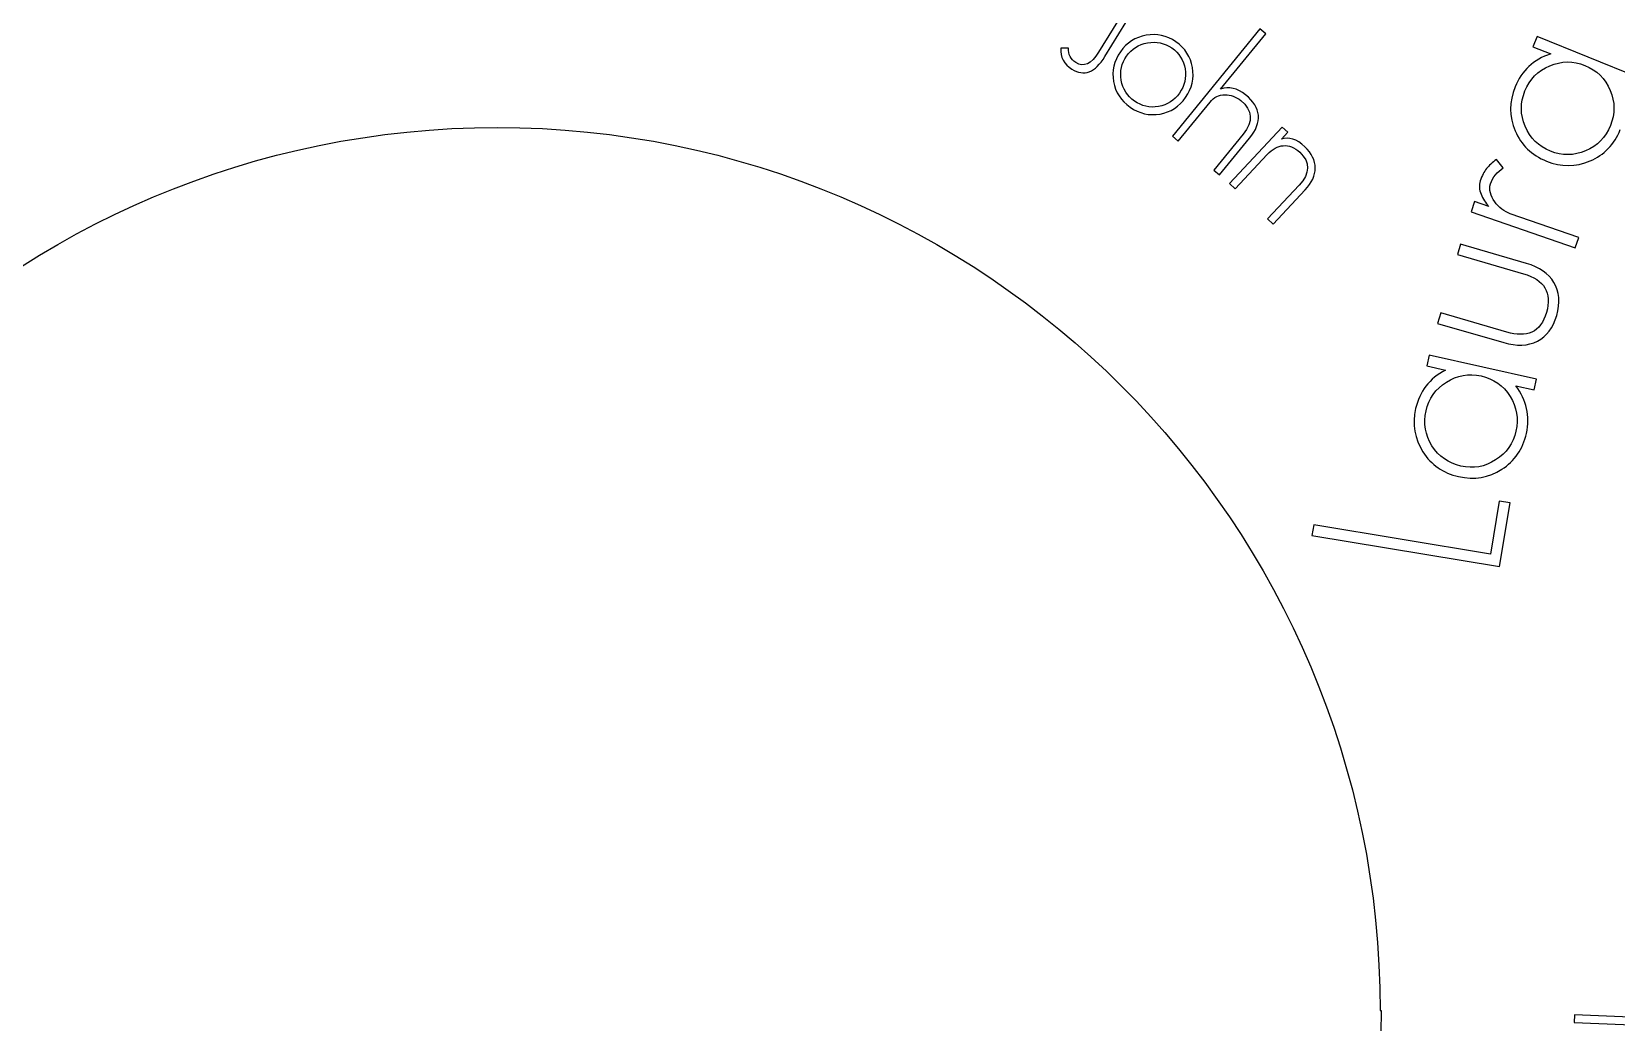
# Model space of a CAD drawing. Extents: x 17 to 567, y 64 to 412.
# Drawn here: x 144.9 to 261, y 249.4 to 321.9 of the extents above; entities that cross this region are included whole.
import ezdxf

# ---------------------------------------------------------------- set-up
doc = ezdxf.new("R2010")
doc.units = 0
doc.layers.add('Names', color=7, linetype='CONTINUOUS')

msp = doc.modelspace()

# ---------------------------------------------------------------- linework, layer by layer
at = {"layer": 'Names', "color": 7}
for points in [[(223.507263, 320.1251), (227.61115, 326.796129), (227.132783, 327.090419), (223.043338, 320.442864)], [(231.982035, 317.741166), (235.285974, 321.796146), (234.8509, 322.150638), (228.450459, 314.295288), (228.885533, 313.940807), (231.212328, 316.796502)], [(262.639271, 318.56711), (255.167923, 321.596662), (254.868118, 320.851762), (256.170486, 320.323673)], [(220.839357, 320.753702), (220.273239, 320.748695)], [(223.507263, 320.125569), (223.507263, 320.1251)], [(258.671018, 319.47843), (258.671331, 319.47849)], [(228.971049, 317.447697), (228.971049, 317.447697)], [(229.419537, 317.133076), (229.419537, 317.133076)], [(178.985759, 314.930917), (178.985759, 314.930917)], [(236.445518, 314.078367), (236.912887, 314.578468), (236.502849, 314.961659), (232.641577, 310.829931), (233.051615, 310.446749), (235.398392, 312.957893)], [(233.631077, 314.454241), (231.477467, 311.811082), (231.912973, 311.45632)], [(231.912973, 311.45632), (234.101437, 314.142252)], [(252.690658, 311.970715), (252.201835, 312.594112)], [(237.732082, 310.70208), (235.422686, 308.230927), (235.832963, 307.847456)], [(235.832963, 307.847456), (238.17974, 310.35862)], [(251.624256, 309.148814), (250.590541, 309.504057), (250.331427, 308.744552), (257.954969, 306.124637), (258.214063, 306.884152), (253.19311, 308.609624)], [(254.390209, 304.97123), (249.554543, 306.374883), (249.337734, 305.622655), (254.1734, 304.219002)], [(254.390209, 304.972401), (254.390209, 304.97123)], [(252.942443, 299.948472), (248.106796, 301.352126), (247.884515, 300.580928), (252.720165, 299.177285)], [(255.127582, 296.489521), (247.263353, 298.252731), (247.088764, 297.46869), (248.459645, 297.161327)], [(251.064533, 296.737794), (251.064533, 296.737794)], [(253.600763, 296.00862), (254.953033, 295.70546), (255.127582, 296.489521)], [(253.186751, 287.42837), (252.397734, 287.559134), (251.758681, 283.674908), (238.802757, 285.821259), (238.675635, 285.04806), (252.420557, 282.771006), (253.186751, 287.42837)], [(243.671036, 250.24564), (243.74221, 250.24564)], [(263.190513, 249.713948), (257.911394, 249.926416), (257.888365, 249.365683), (268.115096, 248.954053), (268.138125, 249.514775), (264.420353, 249.664488)]]:
    msp.add_lwpolyline(points, dxfattribs=at)
for points in [[(178.985759, 411.9945), (89.665474, 411.9945), (17.236902, 339.565906), (17.236902, 250.24564)], [(226.526451, 321.688296), (225.738309, 321.549995), (225.110889, 321.148284), (224.64421, 320.483006)], [(228.714718, 321.207305), (228.04214, 321.679096), (227.312736, 321.83944), (226.526451, 321.688296)], [(220.273239, 320.748695), (220.2344, 320.075838), (220.506727, 319.560022), (221.089982, 319.201245)], [(221.372292, 319.685982), (220.991213, 319.920411), (220.813559, 320.276315), (220.839357, 320.753702)], [(223.043338, 320.442864), (222.512295, 319.579633), (221.955287, 319.327346), (221.372292, 319.685982)], [(224.64421, 320.483006), (224.172422, 319.810459), (224.005572, 319.080003), (224.143663, 318.291628)], [(225.092697, 320.168394), (225.459725, 320.691578), (225.973849, 321.011175), (226.635084, 321.127173)], [(226.635084, 321.127173), (227.288812, 321.248357), (227.877133, 321.126185), (228.400096, 320.758807)], [(228.400096, 320.758807), (228.945855, 320.375956), (229.271836, 319.862942), (229.378075, 319.219786)], [(229.919928, 319.324603), (229.781628, 320.113048), (229.379969, 320.740598), (228.714718, 321.207305)], [(221.089982, 319.201245), (221.984045, 318.651214), (222.789806, 318.959328), (223.507263, 320.125569)], [(224.705014, 318.399849), (224.591358, 319.048411), (224.721045, 319.637923), (225.092697, 320.168394)], [(229.419537, 317.133076), (229.891328, 317.805662), (230.058141, 318.536158), (229.919928, 319.324603)], [(256.170486, 320.323673), (254.908058, 319.905896), (254.035628, 319.097691), (253.553177, 317.899067)], [(254.276631, 317.605578), (254.622695, 318.465386), (255.227495, 319.079332), (256.091044, 319.447398)], [(256.091044, 319.447398), (256.954576, 319.815424), (257.814564, 319.825805), (258.671018, 319.47843)], [(258.671331, 319.47849), (259.539588, 319.12644), (260.156957, 318.516988), (260.523471, 317.650193)], [(224.143663, 318.291628), (224.279912, 317.516146), (224.684313, 316.89249), (225.356869, 316.420678)], [(225.671261, 316.868826), (225.140768, 317.240956), (224.818679, 317.751297), (224.705014, 318.399849)], [(229.378075, 319.219786), (229.489437, 318.583927), (229.353635, 317.993234), (228.971049, 317.447697)], [(228.971049, 317.447697), (228.593642, 316.909698), (228.0807, 316.583835), (227.432269, 316.470069)], [(227.548248, 315.920127), (228.323958, 316.056146), (228.947723, 316.460529), (229.419537, 317.133076)], [(231.212328, 316.796502), (231.500561, 317.150263), (231.86215, 317.326563), (232.297105, 317.325422)], [(233.815546, 317.324741), (233.206942, 317.820627), (232.595747, 317.959429), (231.982035, 317.741166)], [(232.297105, 317.325422), (232.72472, 317.330428), (233.115519, 317.188492), (233.469502, 316.900028)], [(234.101437, 314.142252), (235.064328, 315.324049), (234.969053, 316.384872), (233.815546, 317.324741)], [(253.553177, 317.899067), (253.114615, 316.809395), (253.118242, 315.737711), (253.564579, 314.684015)], [(254.290319, 315.023572), (253.931033, 315.873249), (253.92684, 316.733948), (254.276631, 317.605578)], [(260.523471, 317.650193), (260.883118, 316.800336), (260.887464, 315.939417), (260.537187, 315.067397)], [(225.356869, 316.420678), (226.029647, 315.948726), (226.760123, 315.781856), (227.548248, 315.920127)], [(227.432269, 316.470069), (226.796479, 316.358234), (226.209479, 316.490589), (225.671261, 316.868826)], [(233.469502, 316.900028), (234.332732, 316.196679), (234.386639, 315.381427), (233.631077, 314.454241)], [(114.300485, 250.316963), (114.338822, 286.012305), (143.2814, 314.930917), (178.985759, 314.930917)], [(178.985759, 314.930917), (214.713874, 314.930917), (243.671036, 285.973735), (243.671036, 250.24564)], [(253.564579, 314.684015), (254.003056, 313.647036), (254.764975, 312.908513), (255.850382, 312.468393)], [(256.143009, 313.195025), (255.274397, 313.547235), (254.656852, 314.156757), (254.290319, 315.023572)], [(260.537187, 315.067397), (260.191284, 314.207929), (259.586439, 313.594233), (258.722724, 313.226257)], [(259.053381, 312.479804), (260.086046, 312.920233), (260.821658, 313.685284), (261.260215, 314.774936)], [(235.398392, 312.957893), (235.766077, 313.351345), (236.159269, 313.564793), (236.577954, 313.598297)], [(238.150369, 313.515773), (237.54343, 314.083002), (236.97515, 314.270533), (236.445518, 314.078367)], [(236.577954, 313.598297), (236.989936, 313.638038), (237.389382, 313.477113), (237.776329, 313.115524)], [(238.919416, 311.972317), (238.920263, 312.521387), (238.663906, 313.035873), (238.150369, 313.515773)], [(237.776329, 313.115524), (238.563192, 312.380143), (238.548426, 311.575672), (237.732082, 310.70208)], [(252.201835, 312.594112), (251.87494, 312.361494), (251.626226, 312.136425), (251.455705, 311.918912)], [(255.850382, 312.468393), (256.93578, 312.028274), (258.003452, 312.031788), (259.053381, 312.479804)], [(258.722724, 313.226257), (257.859042, 312.858301), (256.999116, 312.847851), (256.143009, 313.195025)], [(238.17974, 310.35862), (238.672014, 310.885367), (238.918575, 311.423266), (238.919416, 311.972317)], [(251.455705, 311.918912), (251.28522, 311.70142), (251.134716, 311.401294), (251.004174, 311.018593)], [(251.755583, 310.801562), (251.83997, 311.048904), (251.963024, 311.268929), (252.124882, 311.461616)], [(252.124882, 311.461616), (252.286685, 311.654222), (252.475289, 311.824016), (252.690658, 311.970715)], [(251.004174, 311.018593), (250.898736, 310.709458), (250.918585, 310.385016), (251.063732, 310.04527)], [(251.063732, 310.04527), (251.209102, 309.705553), (251.395871, 309.406718), (251.624256, 309.148814)], [(251.74658, 310.142018), (251.680613, 310.371713), (251.683616, 310.591557), (251.755583, 310.801562)], [(252.062152, 309.495248), (251.917925, 309.696764), (251.812558, 309.912314), (251.74658, 310.142018)], [(252.588361, 308.952043), (252.382051, 309.112707), (252.206571, 309.293752), (252.062152, 309.495248)], [(253.19311, 308.609624), (252.996384, 308.677393), (252.794762, 308.79152), (252.588361, 308.952043)], [(254.1734, 304.219002), (255.710148, 303.772936), (256.27065, 302.828482), (255.854883, 301.385619)], [(256.403656, 303.572812), (256.010895, 304.230234), (255.339729, 304.69678), (254.390209, 304.972401)], [(256.604711, 301.169119), (256.872204, 302.097456), (256.805317, 302.898684), (256.403656, 303.572812)], [(255.854883, 301.385619), (255.641498, 300.645654), (255.286394, 300.164252), (254.789136, 299.941465)], [(255.186093, 299.276987), (255.867958, 299.62269), (256.34083, 300.253444), (256.604711, 301.169119)], [(254.789136, 299.941465), (254.295134, 299.7315), (253.679562, 299.733332), (252.942443, 299.948472)], [(252.720165, 299.177285), (253.682257, 298.89801), (254.504246, 298.931264), (255.186093, 299.276987)], [(248.459645, 297.161327), (247.282163, 296.542104), (246.552957, 295.601664), (246.272112, 294.340036)], [(247.033968, 294.169262), (247.235486, 295.074236), (247.7322, 295.779125), (248.524231, 296.283871)], [(248.524231, 296.283871), (249.31628, 296.788626), (250.163034, 296.93991), (251.064533, 296.737794)], [(251.064533, 296.737794), (251.978439, 296.532865), (252.686733, 296.032925), (253.189444, 295.237883)], [(253.189444, 295.237883), (253.682576, 294.458507), (253.826967, 293.609851), (253.622666, 292.692014)], [(254.383913, 292.52131), (254.667631, 293.79576), (254.406744, 294.958207), (253.600763, 296.00862)], [(246.272112, 294.340036), (246.016791, 293.193085), (246.194732, 292.136437), (246.806218, 291.17006)], [(247.466762, 291.624074), (246.973999, 292.403389), (246.829741, 293.251785), (247.033968, 294.169262)], [(253.622666, 292.692014), (253.421151, 291.78738), (252.924485, 291.082721), (252.132253, 290.578056)], [(249.592222, 290.124072), (248.677958, 290.329012), (247.969453, 290.829052), (247.466762, 291.624074)], [(252.580242, 289.895049), (253.527368, 290.498965), (254.128583, 291.374379), (254.383913, 292.52131)], [(246.806218, 291.17006), (247.40756, 290.218959), (248.279491, 289.615353), (249.421946, 289.359201)], [(252.132253, 290.578056), (251.340016, 290.073361), (250.493361, 289.922006), (249.592222, 290.124072)], [(249.421946, 289.359201), (250.564424, 289.10302), (251.617189, 289.281622), (252.580242, 289.895049)], [(179.056933, 185.631686), (143.328819, 185.631686), (114.371656, 214.588869), (114.371656, 250.316963)], [(243.74221, 250.24564), (243.70367, 214.5503), (214.761284, 185.631686), (179.056933, 185.631686)]]:
    msp.add_open_spline(points, degree=3, dxfattribs=at)

doc.saveas('drawing.dxf')
